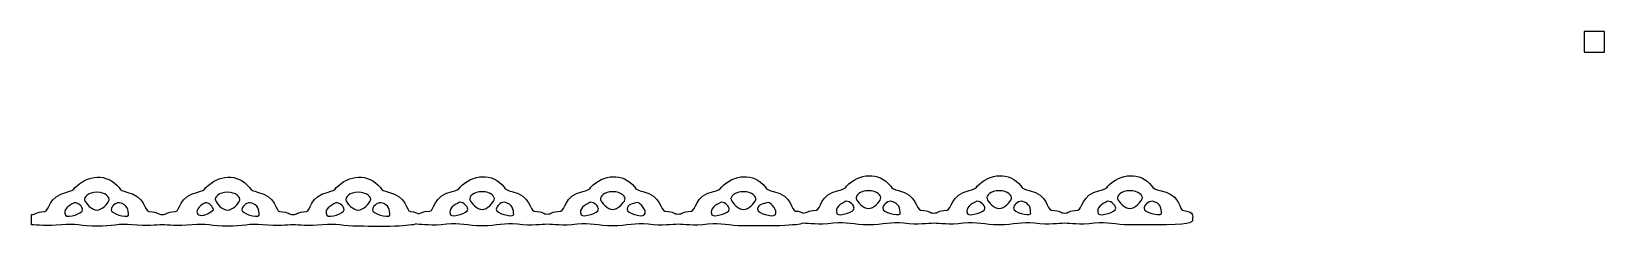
# Model space of a CAD drawing. Header units: centimetres. Extents: x -14.3 to 14.3, y -14.3 to 14.3.
# Drawn here: x -8.61 to 14.29, y 11.45 to 14.29 of the extents above; entities outside this region: 1.
import ezdxf

# ---------------------------------------------------------------- set-up
doc = ezdxf.new("R2010")
doc.units = ezdxf.units.CM
doc.header["$MEASUREMENT"] = 0
doc.layers.add('Layer 1', color=7, linetype='Continuous')

msp = doc.modelspace()

# ---------------------------------------------------------------- linework, layer by layer
at = {"layer": 'Layer 1'}
for points in [[(13.99164, 13.98748), (14.2869, 13.98748), (14.2869, 14.28752), (13.99164, 14.28752), (13.99164, 13.98748)], [(-14.2875, -14.2875), (-13.98984, -14.2875), (-13.98984, -13.98984), (-14.2875, -13.98984), (-14.2875, -14.2875)]]:
    msp.add_lwpolyline(points, close=True, dxfattribs=at)
at = {"layer": 'Layer 1', "color": 21}
for points, knots in [([(3.25434, 12.03683), (3.24085, 12.00367), (3.1934, 11.98519), (3.13842, 11.97354), (3.13842, 11.97354), (2.86086, 11.91395), (2.88197, 11.6923), (2.81683, 11.68872), (2.81683, 11.68872), (2.67326, 11.68172), (2.68609, 11.64658), (2.62612, 11.6449), (2.62612, 11.6449), (2.62564, 11.64527), (2.62288, 11.64454), (2.62238, 11.6449), (2.62238, 11.6449), (2.60229, 11.65957), (2.57103, 11.67141), (2.51394, 11.67411), (2.51394, 11.67411), (2.44863, 11.67792), (2.46974, 11.89934), (2.19235, 11.95893), (2.19235, 11.95893), (2.13737, 11.9708), (2.08992, 11.98907), (2.07642, 12.02222), (2.07642, 12.02222), (1.8976, 12.24178), (1.62027, 12.20889), (1.43324, 12.02222), (1.43324, 12.02222), (1.42025, 11.98907), (1.37213, 11.97058), (1.31732, 11.95893), (1.31732, 11.95893), (1.03977, 11.89934), (1.06528, 11.67792), (0.99947, 11.67411), (0.99947, 11.67411), (0.85303, 11.66717), (0.87033, 11.63029), (0.80502, 11.63029), (0.80502, 11.63029), (0.73971, 11.63029), (0.75751, 11.66717), (0.61057, 11.67411), (0.61057, 11.67411), (0.54527, 11.67792), (0.56654, 11.89934), (0.28898, 11.95893), (0.28898, 11.95893), (0.2345, 11.9708), (0.18655, 11.98907), (0.17306, 12.02222), (0.17306, 12.02222), (-0.00494, 12.24114), (-0.28147, 12.20961), (-0.46638, 12.02222), (-0.46638, 12.02222), (-0.47988, 11.98907), (-0.52783, 11.97058), (-0.5823, 11.95893), (-0.5823, 11.95893), (-0.85986, 11.89934), (-0.83859, 11.67792), (-0.90389, 11.67411), (-0.90389, 11.67411), (-1.05084, 11.66717), (-1.03304, 11.63029), (-1.09834, 11.63029), (-1.09834, 11.63029), (-1.16365, 11.63029), (-1.14619, 11.66717), (-1.29279, 11.67411), (-1.29279, 11.67411), (-1.35843, 11.67792), (-1.33633, 11.89934), (-1.61439, 11.95893), (-1.61439, 11.95893), (-1.66869, 11.9708), (-1.71357, 11.98907), (-1.72657, 12.02222), (-1.72657, 12.02222), (-1.90545, 12.24171), (-2.18278, 12.20897), (-2.36975, 12.02222), (-2.36975, 12.02222), (-2.38324, 11.98907), (-2.43069, 11.97058), (-2.48567, 11.95893), (-2.48567, 11.95893), (-2.76323, 11.89934), (-2.74212, 11.6777), (-2.80726, 11.67411), (-2.80726, 11.67411), (-2.92891, 11.66818), (-2.93921, 11.64158), (-2.97554, 11.63273), (-2.97554, 11.63273), (-2.99408, 11.64951), (-3.02732, 11.66377), (-3.09146, 11.66681), (-3.09146, 11.66681), (-3.15676, 11.67062), (-3.13566, 11.89204), (-3.41305, 11.95163), (-3.41305, 11.95163), (-3.46802, 11.9635), (-3.51547, 11.98177), (-3.52897, 12.01492), (-3.52897, 12.01492), (-3.70779, 12.23448), (-3.98513, 12.20159), (-4.17215, 12.01492), (-4.17215, 12.01492), (-4.18514, 11.98177), (-4.23326, 11.96328), (-4.28807, 11.95163), (-4.28807, 11.95163), (-4.56563, 11.89204), (-4.54012, 11.67062), (-4.60592, 11.66681), (-4.60592, 11.66681), (-4.75236, 11.65987), (-4.73506, 11.62299), (-4.80037, 11.62299), (-4.80037, 11.62299), (-4.86568, 11.62299), (-4.84788, 11.65986), (-4.99482, 11.66681), (-4.99482, 11.66681), (-5.06013, 11.67062), (-5.03886, 11.89204), (-5.31641, 11.95163), (-5.31641, 11.95163), (-5.37089, 11.9635), (-5.41884, 11.98177), (-5.43234, 12.01492), (-5.43234, 12.01492), (-5.61034, 12.23383), (-5.88687, 12.2023), (-6.07178, 12.01492), (-6.07178, 12.01492), (-6.08527, 11.98177), (-6.13322, 11.96328), (-6.1877, 11.95163), (-6.1877, 11.95163), (-6.46525, 11.89204), (-6.44398, 11.67062), (-6.50929, 11.66681), (-6.50929, 11.66681), (-6.65623, 11.65987), (-6.63843, 11.62299), (-6.70374, 11.62299), (-6.70374, 11.62299), (-6.76904, 11.62299), (-6.75158, 11.65986), (-6.89819, 11.66681), (-6.89819, 11.66681), (-6.96383, 11.67062), (-6.94172, 11.89204), (-7.21978, 11.95163), (-7.21978, 11.95163), (-7.27409, 11.9635), (-7.31897, 11.98177), (-7.33196, 12.01492), (-7.33196, 12.01492), (-7.51085, 12.23441), (-7.78818, 12.20166), (-7.97514, 12.01492), (-7.97514, 12.01492), (-7.98863, 11.98177), (-8.03609, 11.96328), (-8.09106, 11.95163), (-8.09106, 11.95163), (-8.36862, 11.89204), (-8.34751, 11.67039), (-8.41265, 11.66681), (-8.41265, 11.66681), (-8.55976, 11.65964), (-8.5418, 11.62299), (-8.6071, 11.62299), (-8.6071, 11.62299), (-8.6071, 11.62299), (-8.6071, 11.4745), (-8.6071, 11.4745), (-8.6071, 11.4745), (-8.52014, 11.4745), (-8.38767, 11.44963), (-8.16959, 11.4745), (-8.16959, 11.4745), (-7.9775, 11.496), (-7.87147, 11.45259), (-7.65355, 11.45259), (-7.65355, 11.45259), (-7.43497, 11.45259), (-7.33334, 11.49578), (-7.14125, 11.4745), (-7.14125, 11.4745), (-6.92334, 11.44963), (-6.79137, 11.4745), (-6.70374, 11.4745), (-6.70374, 11.4745), (-6.61677, 11.4745), (-6.48738, 11.44963), (-6.26997, 11.4745), (-6.26997, 11.4745), (-6.07737, 11.496), (-5.97184, 11.45259), (-5.75393, 11.45259), (-5.75393, 11.45259), (-5.53601, 11.45259), (-5.42998, 11.49578), (-5.23789, 11.4745), (-5.23789, 11.4745), (-5.0198, 11.44963), (-4.88784, 11.4745), (-4.80037, 11.4745), (-4.80037, 11.4745), (-4.71291, 11.4745), (-4.58451, 11.44963), (-4.3666, 11.4745), (-4.3666, 11.4745), (-4.17451, 11.496), (-4.06897, 11.45259), (-3.85056, 11.45259), (-3.85056, 11.45259), (-3.63265, 11.45259), (-3.51731, 11.4493), (-3.31956, 11.45259), (-3.31956, 11.45259), (-3.14356, 11.46168), (-3.05024, 11.47182), (-3.00171, 11.48667), (-3.00171, 11.48667), (-3.00171, 11.48667), (-3.00171, 11.4818), (-3.00171, 11.4818), (-3.00171, 11.4818), (-2.91474, 11.4818), (-2.78228, 11.45693), (-2.5642, 11.4818), (-2.5642, 11.4818), (-2.37211, 11.5033), (-2.26607, 11.45989), (-2.04816, 11.45989), (-2.04816, 11.45989), (-1.82958, 11.45989), (-1.72795, 11.50308), (-1.53586, 11.4818), (-1.53586, 11.4818), (-1.31794, 11.45693), (-1.18598, 11.4818), (-1.09834, 11.4818), (-1.09834, 11.4818), (-1.01138, 11.4818), (-0.88199, 11.45693), (-0.66457, 11.4818), (-0.66457, 11.4818), (-0.47198, 11.5033), (-0.36644, 11.45989), (-0.14853, 11.45989), (-0.14853, 11.45989), (0.06938, 11.45989), (0.17542, 11.50308), (0.36751, 11.4818), (0.36751, 11.4818), (0.58559, 11.45693), (0.71756, 11.4818), (0.80502, 11.4818), (0.80502, 11.4818), (0.89249, 11.4818), (1.02088, 11.45693), (1.23879, 11.4818), (1.23879, 11.4818), (1.43089, 11.5033), (1.53642, 11.45989), (1.75483, 11.45989), (1.75483, 11.45989), (1.97275, 11.45989), (2.08808, 11.4566), (2.28583, 11.45989), (2.28583, 11.45989), (2.49006, 11.47045), (2.58103, 11.47901), (2.62238, 11.49884), (2.62238, 11.49884), (2.62238, 11.49884), (2.62238, 11.4964), (2.62238, 11.4964), (2.62238, 11.4964), (2.70934, 11.49641), (2.84181, 11.47154), (3.05989, 11.4964), (3.05989, 11.4964), (3.25198, 11.51791), (3.35802, 11.4745), (3.57593, 11.4745), (3.57593, 11.4745), (3.79451, 11.4745), (3.89614, 11.51769), (4.08823, 11.4964), (4.08823, 11.4964), (4.30615, 11.47154), (4.43811, 11.4964), (4.52575, 11.4964), (4.52575, 11.4964), (4.61271, 11.49641), (4.74211, 11.47154), (4.95952, 11.4964), (4.95952, 11.4964), (5.15211, 11.51791), (5.25765, 11.4745), (5.47556, 11.4745), (5.47556, 11.4745), (5.69347, 11.4745), (5.79951, 11.51769), (5.9916, 11.4964), (5.9916, 11.4964), (6.20968, 11.47154), (6.34165, 11.4964), (6.42911, 11.4964), (6.42911, 11.4964), (6.51658, 11.49641), (6.64497, 11.47154), (6.86288, 11.4964), (6.86288, 11.4964), (7.05498, 11.51791), (7.16051, 11.4745), (7.37893, 11.4745), (7.37893, 11.4745), (7.59684, 11.4745), (7.71591, 11.4712), (7.91366, 11.4745), (7.91366, 11.4745), (8.29594, 11.48403), (8.29597, 11.50985), (8.29148, 11.57658), (8.29148, 11.57658), (8.2979, 11.63432), (8.29219, 11.66457), (8.13803, 11.68872), (8.13803, 11.68872), (8.08782, 11.75642), (8.09383, 11.91395), (7.81644, 11.97354), (7.81644, 11.97354), (7.76146, 11.98541), (7.71401, 12.00367), (7.70052, 12.03683), (7.70052, 12.03683), (7.52169, 12.25639), (7.24436, 12.2235), (7.05733, 12.03683), (7.05733, 12.03683), (7.04434, 12.00367), (6.99622, 11.98519), (6.94141, 11.97354), (6.94141, 11.97354), (6.66386, 11.91395), (6.68937, 11.69253), (6.62356, 11.68872), (6.62356, 11.68872), (6.47712, 11.68177), (6.49442, 11.6449), (6.42911, 11.6449), (6.42911, 11.6449), (6.3638, 11.6449), (6.3816, 11.68177), (6.23466, 11.68872), (6.23466, 11.68872), (6.16936, 11.69253), (6.19063, 11.91395), (5.91307, 11.97354), (5.91307, 11.97354), (5.85859, 11.98541), (5.81065, 12.00367), (5.79715, 12.03683), (5.79715, 12.03683), (5.61915, 12.25574), (5.34262, 12.22421), (5.15771, 12.03683), (5.15771, 12.03683), (5.14421, 12.00367), (5.09626, 11.98519), (5.04179, 11.97354), (5.04179, 11.97354), (4.76423, 11.91395), (4.7855, 11.69253), (4.7202, 11.68872), (4.7202, 11.68872), (4.57325, 11.68177), (4.59105, 11.6449), (4.52575, 11.6449), (4.52575, 11.6449), (4.46044, 11.6449), (4.47791, 11.68177), (4.3313, 11.68872), (4.3313, 11.68872), (4.26566, 11.69253), (4.28776, 11.91395), (4.00971, 11.97354), (4.00971, 11.97354), (3.9554, 11.98541), (3.91052, 12.00367), (3.89752, 12.03683), (3.89752, 12.03683), (3.71864, 12.25632), (3.44131, 12.22357), (3.25434, 12.03683)], [0, 0, 0, 0, 0.00961538, 0.00961538, 0.00961538, 0.00961538, 0.01923077, 0.01923077, 0.01923077, 0.01923077, 0.02884615, 0.02884615, 0.02884615, 0.02884615, 0.03846154, 0.03846154, 0.03846154, 0.03846154, 0.04807692, 0.04807692, 0.04807692, 0.04807692, 0.05769231, 0.05769231, 0.05769231, 0.05769231, 0.06730769, 0.06730769, 0.06730769, 0.06730769, 0.07692308, 0.07692308, 0.07692308, 0.07692308, 0.08653846, 0.08653846, 0.08653846, 0.08653846, 0.09615385, 0.09615385, 0.09615385, 0.09615385, 0.10576923, 0.10576923, 0.10576923, 0.10576923, 0.11538462, 0.11538462, 0.11538462, 0.11538462, 0.125, 0.125, 0.125, 0.125, 0.13461538, 0.13461538, 0.13461538, 0.13461538, 0.14423077, 0.14423077, 0.14423077, 0.14423077, 0.15384615, 0.15384615, 0.15384615, 0.15384615, 0.16346154, 0.16346154, 0.16346154, 0.16346154, 0.17307692, 0.17307692, 0.17307692, 0.17307692, 0.18269231, 0.18269231, 0.18269231, 0.18269231, 0.19230769, 0.19230769, 0.19230769, 0.19230769, 0.20192308, 0.20192308, 0.20192308, 0.20192308, 0.21153846, 0.21153846, 0.21153846, 0.21153846, 0.22115385, 0.22115385, 0.22115385, 0.22115385, 0.23076923, 0.23076923, 0.23076923, 0.23076923, 0.24038462, 0.24038462, 0.24038462, 0.24038462, 0.25, 0.25, 0.25, 0.25, 0.25961538, 0.25961538, 0.25961538, 0.25961538, 0.26923077, 0.26923077, 0.26923077, 0.26923077, 0.27884615, 0.27884615, 0.27884615, 0.27884615, 0.28846154, 0.28846154, 0.28846154, 0.28846154, 0.29807692, 0.29807692, 0.29807692, 0.29807692, 0.30769231, 0.30769231, 0.30769231, 0.30769231, 0.31730769, 0.31730769, 0.31730769, 0.31730769, 0.32692308, 0.32692308, 0.32692308, 0.32692308, 0.33653846, 0.33653846, 0.33653846, 0.33653846, 0.34615385, 0.34615385, 0.34615385, 0.34615385, 0.35576923, 0.35576923, 0.35576923, 0.35576923, 0.36538462, 0.36538462, 0.36538462, 0.36538462, 0.375, 0.375, 0.375, 0.375, 0.38461538, 0.38461538, 0.38461538, 0.38461538, 0.39423077, 0.39423077, 0.39423077, 0.39423077, 0.40384615, 0.40384615, 0.40384615, 0.40384615, 0.41346154, 0.41346154, 0.41346154, 0.41346154, 0.42307692, 0.42307692, 0.42307692, 0.42307692, 0.43269231, 0.43269231, 0.43269231, 0.43269231, 0.44230769, 0.44230769, 0.44230769, 0.44230769, 0.45192308, 0.45192308, 0.45192308, 0.45192308, 0.46153846, 0.46153846, 0.46153846, 0.46153846, 0.47115385, 0.47115385, 0.47115385, 0.47115385, 0.48076923, 0.48076923, 0.48076923, 0.48076923, 0.49038462, 0.49038462, 0.49038462, 0.49038462, 0.5, 0.5, 0.5, 0.5, 0.50961538, 0.50961538, 0.50961538, 0.50961538, 0.51923077, 0.51923077, 0.51923077, 0.51923077, 0.52884615, 0.52884615, 0.52884615, 0.52884615, 0.53846154, 0.53846154, 0.53846154, 0.53846154, 0.54807692, 0.54807692, 0.54807692, 0.54807692, 0.55769231, 0.55769231, 0.55769231, 0.55769231, 0.56730769, 0.56730769, 0.56730769, 0.56730769, 0.57692308, 0.57692308, 0.57692308, 0.57692308, 0.58653846, 0.58653846, 0.58653846, 0.58653846, 0.59615385, 0.59615385, 0.59615385, 0.59615385, 0.60576923, 0.60576923, 0.60576923, 0.60576923, 0.61538462, 0.61538462, 0.61538462, 0.61538462, 0.625, 0.625, 0.625, 0.625, 0.63461538, 0.63461538, 0.63461538, 0.63461538, 0.64423077, 0.64423077, 0.64423077, 0.64423077, 0.65384615, 0.65384615, 0.65384615, 0.65384615, 0.66346154, 0.66346154, 0.66346154, 0.66346154, 0.67307692, 0.67307692, 0.67307692, 0.67307692, 0.68269231, 0.68269231, 0.68269231, 0.68269231, 0.69230769, 0.69230769, 0.69230769, 0.69230769, 0.70192308, 0.70192308, 0.70192308, 0.70192308, 0.71153846, 0.71153846, 0.71153846, 0.71153846, 0.72115385, 0.72115385, 0.72115385, 0.72115385, 0.73076923, 0.73076923, 0.73076923, 0.73076923, 0.74038462, 0.74038462, 0.74038462, 0.74038462, 0.75, 0.75, 0.75, 0.75, 0.75961538, 0.75961538, 0.75961538, 0.75961538, 0.76923077, 0.76923077, 0.76923077, 0.76923077, 0.77884615, 0.77884615, 0.77884615, 0.77884615, 0.78846154, 0.78846154, 0.78846154, 0.78846154, 0.79807692, 0.79807692, 0.79807692, 0.79807692, 0.80769231, 0.80769231, 0.80769231, 0.80769231, 0.81730769, 0.81730769, 0.81730769, 0.81730769, 0.82692308, 0.82692308, 0.82692308, 0.82692308, 0.83653846, 0.83653846, 0.83653846, 0.83653846, 0.84615385, 0.84615385, 0.84615385, 0.84615385, 0.85576923, 0.85576923, 0.85576923, 0.85576923, 0.86538462, 0.86538462, 0.86538462, 0.86538462, 0.875, 0.875, 0.875, 0.875, 0.88461538, 0.88461538, 0.88461538, 0.88461538, 0.89423077, 0.89423077, 0.89423077, 0.89423077, 0.90384615, 0.90384615, 0.90384615, 0.90384615, 0.91346154, 0.91346154, 0.91346154, 0.91346154, 0.92307692, 0.92307692, 0.92307692, 0.92307692, 0.93269231, 0.93269231, 0.93269231, 0.93269231, 0.94230769, 0.94230769, 0.94230769, 0.94230769, 0.95192308, 0.95192308, 0.95192308, 0.95192308, 0.96153846, 0.96153846, 0.96153846, 0.96153846, 0.97115385, 0.97115385, 0.97115385, 0.97115385, 0.98076923, 0.98076923, 0.98076923, 0.98076923, 1, 1, 1, 1]), ([(-7.65355, 11.94919), (-7.52877, 11.94919), (-7.46181, 11.87401), (-7.4778, 11.83234), (-7.4778, 11.83234), (-7.49496, 11.78597), (-7.57575, 11.68872), (-7.65355, 11.68872), (-7.65355, 11.68872), (-7.73069, 11.68872), (-7.81538, 11.78597), (-7.83304, 11.83234), (-7.83304, 11.83234), (-7.84854, 11.87401), (-7.77833, 11.94919), (-7.65355, 11.94919)], [0, 0, 0, 0, 0.2, 0.2, 0.2, 0.2, 0.4, 0.4, 0.4, 0.4, 0.6, 0.6, 0.6, 0.6, 1, 1, 1, 1]), ([(-5.75393, 11.94919), (-5.62914, 11.94919), (-5.55894, 11.87401), (-5.57443, 11.83234), (-5.57443, 11.83234), (-5.59159, 11.78597), (-5.67679, 11.68872), (-5.75393, 11.68872), (-5.75393, 11.68872), (-5.83106, 11.68872), (-5.91269, 11.78597), (-5.92968, 11.83234), (-5.92968, 11.83234), (-5.94534, 11.87401), (-5.87871, 11.94919), (-5.75393, 11.94919)], [0, 0, 0, 0, 0.2, 0.2, 0.2, 0.2, 0.4, 0.4, 0.4, 0.4, 0.6, 0.6, 0.6, 0.6, 1, 1, 1, 1]), ([(-3.85056, 11.94919), (-3.72577, 11.94919), (-3.65557, 11.87401), (-3.67107, 11.83234), (-3.67107, 11.83234), (-3.68856, 11.78597), (-3.77342, 11.68872), (-3.85056, 11.68872), (-3.85056, 11.68872), (-3.92769, 11.68872), (-4.01306, 11.78597), (-4.03005, 11.83234), (-4.03005, 11.83234), (-4.04604, 11.87401), (-3.97534, 11.94919), (-3.85056, 11.94919)], [0, 0, 0, 0, 0.2, 0.2, 0.2, 0.2, 0.4, 0.4, 0.4, 0.4, 0.6, 0.6, 0.6, 0.6, 1, 1, 1, 1]), ([(-2.04816, 11.9565), (-1.92337, 11.9565), (-1.85641, 11.88131), (-1.8724, 11.83965), (-1.8724, 11.83965), (-1.88956, 11.79328), (-1.97036, 11.69602), (-2.04816, 11.69602), (-2.04816, 11.69602), (-2.12529, 11.69602), (-2.20999, 11.79328), (-2.22765, 11.83965), (-2.22765, 11.83965), (-2.24314, 11.88131), (-2.17294, 11.9565), (-2.04816, 11.9565)], [0, 0, 0, 0, 0.2, 0.2, 0.2, 0.2, 0.4, 0.4, 0.4, 0.4, 0.6, 0.6, 0.6, 0.6, 1, 1, 1, 1]), ([(-0.14853, 11.9565), (-0.02375, 11.9565), (0.04645, 11.88131), (0.03096, 11.83965), (0.03096, 11.83965), (0.0138, 11.79328), (-0.0714, 11.69602), (-0.14853, 11.69602), (-0.14853, 11.69602), (-0.22567, 11.69602), (-0.30729, 11.79328), (-0.32428, 11.83965), (-0.32428, 11.83965), (-0.33994, 11.88131), (-0.27332, 11.9565), (-0.14853, 11.9565)], [0, 0, 0, 0, 0.2, 0.2, 0.2, 0.2, 0.4, 0.4, 0.4, 0.4, 0.6, 0.6, 0.6, 0.6, 1, 1, 1, 1]), ([(1.75483, 11.9565), (1.87962, 11.9565), (1.94982, 11.88131), (1.93433, 11.83965), (1.93433, 11.83965), (1.91684, 11.79328), (1.83197, 11.69602), (1.75483, 11.69602), (1.75483, 11.69602), (1.6777, 11.69602), (1.59234, 11.79328), (1.57534, 11.83965), (1.57534, 11.83965), (1.55935, 11.88131), (1.63005, 11.9565), (1.75483, 11.9565)], [0, 0, 0, 0, 0.2, 0.2, 0.2, 0.2, 0.4, 0.4, 0.4, 0.4, 0.6, 0.6, 0.6, 0.6, 1, 1, 1, 1]), ([(3.57593, 11.9711), (3.70072, 11.9711), (3.76768, 11.89592), (3.75169, 11.85425), (3.75169, 11.85425), (3.73453, 11.80788), (3.65374, 11.71063), (3.57593, 11.71063), (3.57593, 11.71063), (3.4988, 11.71063), (3.4141, 11.80788), (3.39644, 11.85425), (3.39644, 11.85425), (3.38095, 11.89592), (3.45115, 11.9711), (3.57593, 11.9711)], [0, 0, 0, 0, 0.2, 0.2, 0.2, 0.2, 0.4, 0.4, 0.4, 0.4, 0.6, 0.6, 0.6, 0.6, 1, 1, 1, 1]), ([(5.47556, 11.9711), (5.60034, 11.9711), (5.67055, 11.89592), (5.65505, 11.85425), (5.65505, 11.85425), (5.63789, 11.80788), (5.5527, 11.71063), (5.47556, 11.71063), (5.47556, 11.71063), (5.39842, 11.71063), (5.3168, 11.80788), (5.29981, 11.85425), (5.29981, 11.85425), (5.28415, 11.89592), (5.35078, 11.9711), (5.47556, 11.9711)], [0, 0, 0, 0, 0.2, 0.2, 0.2, 0.2, 0.4, 0.4, 0.4, 0.4, 0.6, 0.6, 0.6, 0.6, 1, 1, 1, 1]), ([(7.37893, 11.9711), (7.50371, 11.9711), (7.57391, 11.89592), (7.55842, 11.85425), (7.55842, 11.85425), (7.54093, 11.80788), (7.45606, 11.71063), (7.37893, 11.71063), (7.37893, 11.71063), (7.30179, 11.71063), (7.21643, 11.80788), (7.19943, 11.85425), (7.19943, 11.85425), (7.18344, 11.89592), (7.25414, 11.9711), (7.37893, 11.9711)], [0, 0, 0, 0, 0.2, 0.2, 0.2, 0.2, 0.4, 0.4, 0.4, 0.4, 0.6, 0.6, 0.6, 0.6, 1, 1, 1, 1]), ([(-7.98262, 11.79583), (-7.91452, 11.79404), (-7.86704, 11.73514), (-7.86296, 11.69359), (-7.86296, 11.69359), (-7.85713, 11.63893), (-8.07768, 11.57024), (-8.1135, 11.61325), (-8.1135, 11.61325), (-8.15069, 11.70435), (-8.06673, 11.74991), (-7.98262, 11.79583)], [0, 0, 0, 0, 0.25, 0.25, 0.25, 0.25, 0.5, 0.5, 0.5, 0.5, 1, 1, 1, 1]), ([(-7.32822, 11.79583), (-7.20386, 11.7663), (-7.19591, 11.68956), (-7.1936, 11.61325), (-7.1936, 11.61325), (-7.22875, 11.57047), (-7.45355, 11.63893), (-7.44788, 11.69359), (-7.44788, 11.69359), (-7.44365, 11.73514), (-7.39631, 11.79404), (-7.32822, 11.79583)], [0, 0, 0, 0, 0.25, 0.25, 0.25, 0.25, 0.5, 0.5, 0.5, 0.5, 1, 1, 1, 1]), ([(-6.07926, 11.79583), (-6.01091, 11.79404), (-5.96411, 11.73514), (-5.95959, 11.69359), (-5.95959, 11.69359), (-6.17402, 11.50885), (-6.30746, 11.67291), (-6.07926, 11.79583)], [0, 0, 0, 0, 0.33333333, 0.33333333, 0.33333333, 0.33333333, 1, 1, 1, 1]), ([(-5.42486, 11.79583), (-5.30111, 11.76614), (-5.29509, 11.68928), (-5.29398, 11.61325), (-5.29398, 11.61325), (-5.32963, 11.57047), (-5.54985, 11.63893), (-5.54452, 11.69359), (-5.54452, 11.69359), (-5.54, 11.73514), (-5.49286, 11.79404), (-5.42486, 11.79583)], [0, 0, 0, 0, 0.25, 0.25, 0.25, 0.25, 0.5, 0.5, 0.5, 0.5, 1, 1, 1, 1]), ([(-4.17589, 11.79583), (-4.10747, 11.79404), (-4.06031, 11.73514), (-4.05623, 11.69359), (-4.05623, 11.69359), (-4.05056, 11.63893), (-4.27486, 11.57024), (-4.31051, 11.61325), (-4.31051, 11.61325), (-4.34666, 11.70477), (-4.261, 11.75002), (-4.17589, 11.79583)], [0, 0, 0, 0, 0.25, 0.25, 0.25, 0.25, 0.5, 0.5, 0.5, 0.5, 1, 1, 1, 1]), ([(-3.52149, 11.79583), (-3.39803, 11.7662), (-3.39202, 11.68914), (-3.39061, 11.61325), (-3.39061, 11.61325), (-3.42626, 11.57047), (-3.65072, 11.63893), (-3.64489, 11.69359), (-3.64489, 11.69359), (-3.64081, 11.73514), (-3.58959, 11.79404), (-3.52149, 11.79583)], [0, 0, 0, 0, 0.25, 0.25, 0.25, 0.25, 0.5, 0.5, 0.5, 0.5, 1, 1, 1, 1]), ([(-2.37723, 11.80313), (-2.30913, 11.80135), (-2.26165, 11.74244), (-2.25757, 11.70089), (-2.25757, 11.70089), (-2.25173, 11.64623), (-2.47229, 11.57755), (-2.50811, 11.62056), (-2.50811, 11.62056), (-2.5453, 11.71165), (-2.46134, 11.75721), (-2.37723, 11.80313)], [0, 0, 0, 0, 0.25, 0.25, 0.25, 0.25, 0.5, 0.5, 0.5, 0.5, 1, 1, 1, 1]), ([(-1.72283, 11.80313), (-1.59847, 11.77361), (-1.59051, 11.69686), (-1.58821, 11.62056), (-1.58821, 11.62056), (-1.62336, 11.57777), (-1.84815, 11.64623), (-1.84249, 11.70089), (-1.84249, 11.70089), (-1.83826, 11.74244), (-1.79091, 11.80135), (-1.72283, 11.80313)], [0, 0, 0, 0, 0.25, 0.25, 0.25, 0.25, 0.5, 0.5, 0.5, 0.5, 1, 1, 1, 1]), ([(-0.47386, 11.80313), (-0.40552, 11.80135), (-0.35872, 11.74244), (-0.3542, 11.70089), (-0.3542, 11.70089), (-0.34903, 11.64623), (-0.57266, 11.57755), (-0.60848, 11.62056), (-0.60848, 11.62056), (-0.64439, 11.71198), (-0.55884, 11.75736), (-0.47386, 11.80313)], [0, 0, 0, 0, 0.25, 0.25, 0.25, 0.25, 0.5, 0.5, 0.5, 0.5, 1, 1, 1, 1]), ([(0.21045, 11.8007), (0.2581, 11.78995), (0.35907, 11.67634), (0.31142, 11.62056), (0.31142, 11.62056), (0.27577, 11.57777), (0.05554, 11.64623), (0.06088, 11.70089), (0.06088, 11.70089), (0.06262, 11.77958), (0.14504, 11.77644), (0.21045, 11.8007)], [0, 0, 0, 0, 0.25, 0.25, 0.25, 0.25, 0.5, 0.5, 0.5, 0.5, 1, 1, 1, 1]), ([(1.4295, 11.80313), (1.49792, 11.80135), (1.54508, 11.74244), (1.54917, 11.70089), (1.54917, 11.70089), (1.55483, 11.64623), (1.33054, 11.57755), (1.29489, 11.62056), (1.29489, 11.62056), (1.25873, 11.71207), (1.3444, 11.75733), (1.4295, 11.80313)], [0, 0, 0, 0, 0.25, 0.25, 0.25, 0.25, 0.5, 0.5, 0.5, 0.5, 1, 1, 1, 1]), ([(2.11382, 11.8007), (2.1613, 11.78995), (2.26176, 11.67634), (2.21478, 11.62056), (2.21478, 11.62056), (2.17913, 11.57777), (1.95467, 11.64623), (1.9605, 11.70089), (1.9605, 11.70089), (1.96367, 11.77972), (2.0473, 11.77654), (2.11382, 11.8007)], [0, 0, 0, 0, 0.25, 0.25, 0.25, 0.25, 0.5, 0.5, 0.5, 0.5, 1, 1, 1, 1]), ([(3.24686, 11.81774), (3.31496, 11.81595), (3.36244, 11.75705), (3.36653, 11.7155), (3.36653, 11.7155), (3.37236, 11.66084), (3.1518, 11.59215), (3.11598, 11.63516), (3.11598, 11.63516), (3.07879, 11.72626), (3.16275, 11.77182), (3.24686, 11.81774)], [0, 0, 0, 0, 0.25, 0.25, 0.25, 0.25, 0.5, 0.5, 0.5, 0.5, 1, 1, 1, 1]), ([(3.90126, 11.81774), (4.02562, 11.78821), (4.03358, 11.71147), (4.03588, 11.63516), (4.03588, 11.63516), (4.00073, 11.59238), (3.77594, 11.66084), (3.7816, 11.7155), (3.7816, 11.7155), (3.78583, 11.75705), (3.83318, 11.81595), (3.90126, 11.81774)], [0, 0, 0, 0, 0.25, 0.25, 0.25, 0.25, 0.5, 0.5, 0.5, 0.5, 1, 1, 1, 1]), ([(5.15023, 11.81774), (5.21857, 11.81595), (5.26537, 11.75705), (5.26989, 11.7155), (5.26989, 11.7155), (5.27506, 11.66084), (5.05143, 11.59215), (5.01561, 11.63516), (5.01561, 11.63516), (4.9797, 11.72658), (5.06525, 11.77196), (5.15023, 11.81774)], [0, 0, 0, 0, 0.25, 0.25, 0.25, 0.25, 0.5, 0.5, 0.5, 0.5, 1, 1, 1, 1]), ([(5.80463, 11.81774), (5.92838, 11.78805), (5.9344, 11.71119), (5.93551, 11.63516), (5.93551, 11.63516), (5.89986, 11.59238), (5.67963, 11.66084), (5.68497, 11.7155), (5.68497, 11.7155), (5.68949, 11.75705), (5.73662, 11.81595), (5.80463, 11.81774)], [0, 0, 0, 0, 0.25, 0.25, 0.25, 0.25, 0.5, 0.5, 0.5, 0.5, 1, 1, 1, 1]), ([(7.0536, 11.81774), (7.12201, 11.81595), (7.16917, 11.75705), (7.17326, 11.7155), (7.17326, 11.7155), (7.17892, 11.66084), (6.95463, 11.59215), (6.91898, 11.63516), (6.91898, 11.63516), (6.88282, 11.72667), (6.96849, 11.77193), (7.0536, 11.81774)], [0, 0, 0, 0, 0.25, 0.25, 0.25, 0.25, 0.5, 0.5, 0.5, 0.5, 1, 1, 1, 1]), ([(7.70799, 11.81774), (7.83145, 11.7881), (7.83746, 11.71105), (7.83887, 11.63516), (7.83887, 11.63516), (7.80322, 11.59238), (7.57876, 11.66084), (7.58459, 11.7155), (7.58459, 11.7155), (7.58868, 11.75705), (7.6399, 11.81595), (7.70799, 11.81774)], [0, 0, 0, 0, 0.25, 0.25, 0.25, 0.25, 0.5, 0.5, 0.5, 0.5, 1, 1, 1, 1])]:
    msp.add_open_spline(points, degree=3, knots=knots, dxfattribs=at)

doc.saveas('drawing.dxf')
